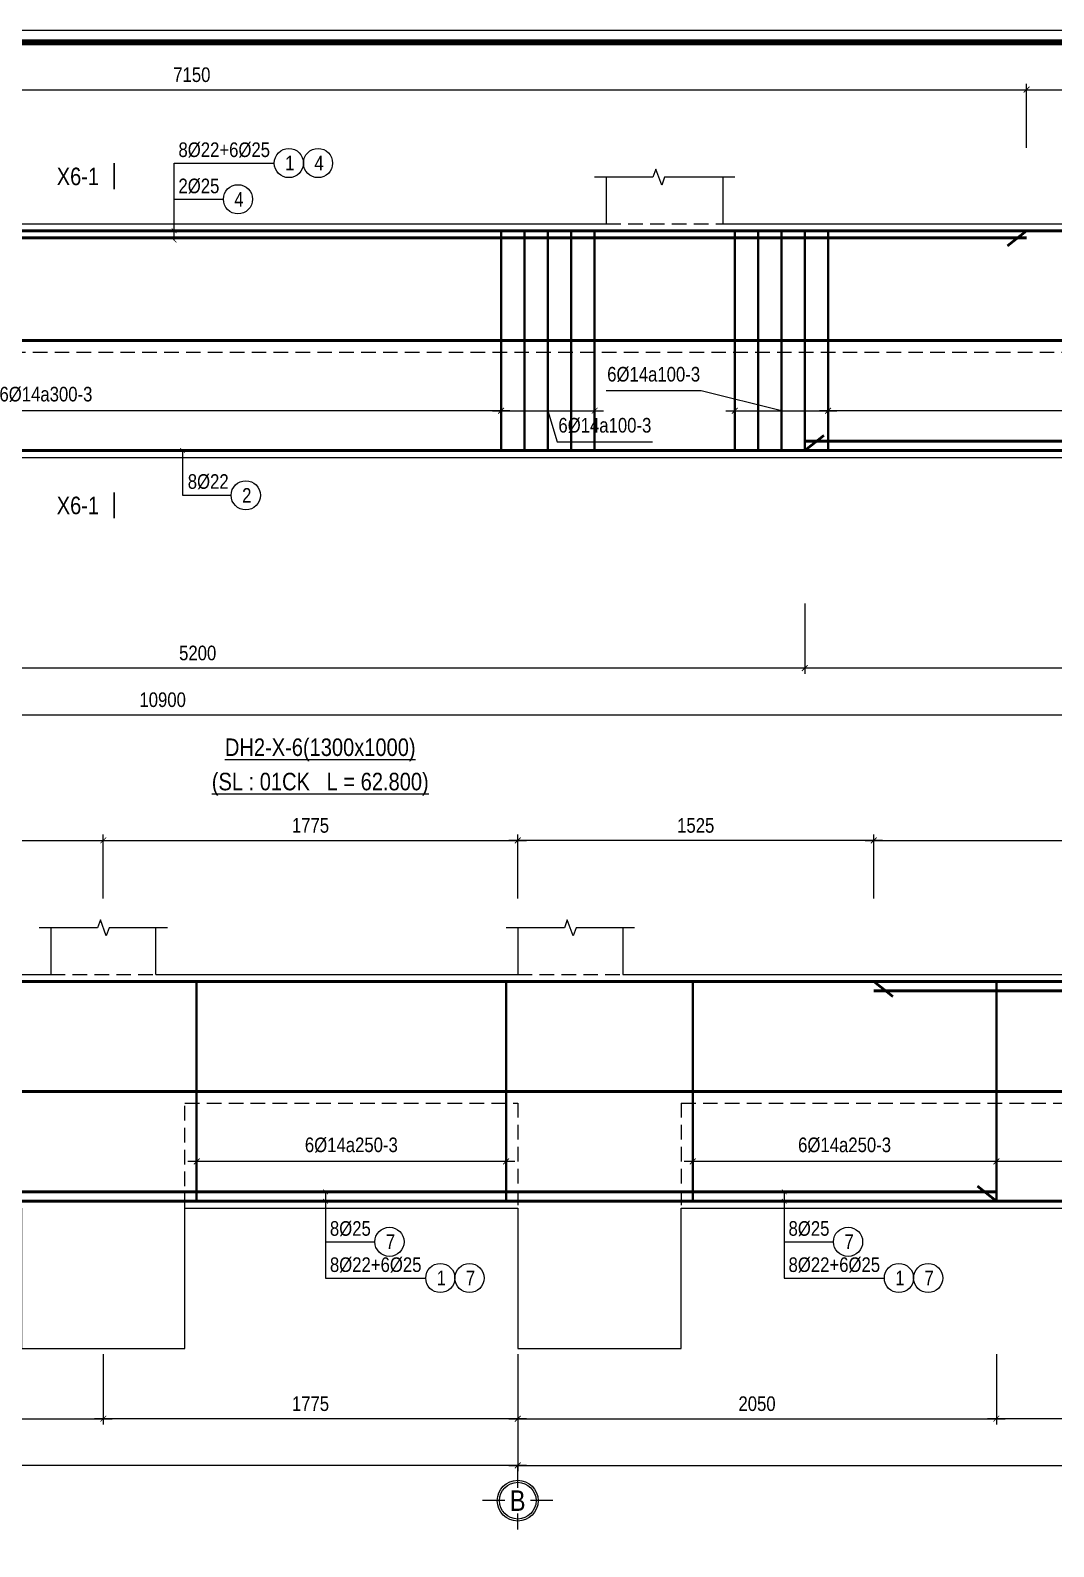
# Model space of a CAD drawing. Header units: millimetres. Extents: x 3014920 to 3563667, y -1638653 to -1356471.
# Drawn here: x 3111672 to 3116055, y -1592806 to -1586316 of the extents above; entities that cross this region are included whole.
import ezdxf
from ezdxf.enums import TextEntityAlignment as Align
from ezdxf.xclip import XClip

# ---------------------------------------------------------------- set-up
doc = ezdxf.new("R2010")
doc.units = ezdxf.units.MM
doc.header["$MEASUREMENT"] = 0
doc.header["$XCLIPFRAME"] = 0
doc.header["$PDMODE"] = 2
doc.linetypes.add('HIDDEN', pattern=[0.375, 0.25, -0.125])
doc.layers.get('0').update_dxf_attribs({"lineweight": 9})
doc.layers.get('Defpoints').update_dxf_attribs({"color": 10, "lineweight": 0})
for name, color, linetype, lineweight in [('2', 2, 'Continuous', 20), ('CDAI', 21, 'Continuous', 40), ('CTHEP', 50, 'Continuous', 50), ('DBAO', 90, 'Continuous', 13), ('DGIONG', 130, 'Continuous', 13), ('KTH', 154, 'Continuous', 9), ('Net khuat', 8, 'HIDDEN', 13), ('TEXT', 7, 'Continuous', 15)]:
    doc.layers.add(name, color=color, linetype=linetype, lineweight=lineweight)
doc.layers.add('8', color=8, linetype='Continuous')
doc.styles.add('HELVECONDENSE', font='VHELVCN_0.TTF')
doc.styles.add('Star-HelCon', font='VHELVCN_0.TTF')
doc.styles.add('TTP-HelCon', font='VHELVCN_0.TTF')
doc.styles.add('VNI-HELVE-CONDENSE', font='VHELVCN_0.TTF')
doc.dimstyles.new('kc-25', dxfattribs={"dimtxt": 62.5, "dimasz": 20, "dimexe": 20, "dimexo": 50, "dimgap": 25, "dimtad": 3, "dimdec": 0, "dimzin": 0, "dimdsep": 46, "dimtxsty": 'VNI-HELVE-CONDENSE', "dimblk": 'DIM', "dimcen": 2.5, "dimclrd": 256, "dimclre": 154, "dimclrt": 7, "dimaunit": 1, "dimadec": 0, "dimazin": 0, "dimtfac": 1, "dimtdec": 0, "dimtix": 1, "dimtmove": 0, "dimatfit": 3, "dimldrblk": 'DOT', "dimfxl": 1, "dimtolj": 1, "dimtzin": 0, "dimarcsym": 0})
doc.dimstyles.new('TTP-25', dxfattribs={"dimscale": 25, "dimtxt": 2.5, "dimasz": 1, "dimexe": 1, "dimexo": 1, "dimgap": 0.09, "dimtad": 0, "dimdec": 4, "dimrnd": 1, "dimzin": 9, "dimdsep": 46, "dimtxsty": 'TTP-HelCon', "dimblk": 'ARCHTICK', "dimcen": 0.09, "dimdle": 1.5, "dimclrd": 256, "dimclre": 256, "dimclrt": 7, "dimadec": 0, "dimazin": 0, "dimtfac": 1, "dimtdec": 4, "dimtmove": 0, "dimatfit": 3, "dimldrblk": 'ARCHTICK', "dimfxl": 1, "dimtvp": 1, "dimtolj": 1, "dimtzin": 0, "dimarcsym": 0})

# ---------------------------------------------------------------- blocks, each defined once
blk = doc.blocks.new('2X-5')
at = {"layer": 'CTHEP'}
for p, q in [((23166.24997, 1605.94564), (-6549.3098, 1605.94563)), ((23166.59054, 1145.94564), (-6551.10276, 1145.94563)), ((23166.59054, 685.94564), (-6551.10276, 685.94563))]:
    blk.add_line(p, q, dxfattribs=at)
for points in [[(-6618.1943, 2065.94563), (23263.03284, 2065.94563)], [(-6625.45988, 225.94563), (23270, 225.94564), (23270, 925.94564)]]:
    blk.add_lwpolyline(points, dxfattribs=at)
at = {"layer": 'DBAO', "linetype": 'Continuous', "flags": 128}
blk.add_lwpolyline([(-6499.9997, 2095.94563), (-6650.00163, 2095.94563), (-6650.00163, 195.94563), (23300, 195.94563), (23300, 2095.94563)], dxfattribs=at)
blk = doc.blocks.new('DIM')
h = blk.add_hatch(color=1)
h.paths.add_polyline_path([(0.49, 0.29, 1), (0.29, 0.49), (-0.19, 0), (0.19, 0)])
h.paths.add_polyline_path([(0.19, 0), (-0.19, 0), (-0.49, -0.29, 1), (-0.29, -0.49)])
at = {"color": 9}
for p, q in [((-0.19, 0), (-1.5, 0)), ((0.19, 0), (1.5, 0))]:
    blk.add_line(p, q, dxfattribs=at)
at = {"color": 1}
for p, q in [((-0.49, -0.29), (0.29, 0.49)), ((-0.29, -0.49), (0.49, 0.29)), ((-0.19, 0), (0.19, 0))]:
    blk.add_line(p, q, dxfattribs=at)
blk.add_arc((-0.39, -0.39), 0.138, 135, 315, dxfattribs=at)
blk = doc.blocks.new('_ArchTick')
at = {"color": 0, "linetype": 'ByBlock', "const_width": 0.15}
blk.add_lwpolyline([(-0.5, -0.5), (0.5, 0.5)], dxfattribs=at)
blk = doc.blocks.new('*D1214')
at = {"layer": 'Defpoints', "color": 0, "transparency": 16777216}
for p in [(21025, -775), (22800, -775), (21025, -1076)]:
    blk.add_point(p, dxfattribs=at)
at = {"layer": 'KTH', "lineweight": -2, "transparency": 16777216}
for p, q in [((21025, -800), (21025, -1101)), ((22800, -800), (22800, -1101)), ((22837.5, -1076), (20987.5, -1076))]:
    blk.add_line(p, q, dxfattribs=at)
at = {"layer": 'KTH', "lineweight": -2, "transparency": 16777216, "xscale": 25, "yscale": 25, "zscale": 25, "rotation": 180}
blk.add_blockref('_ArchTick', (21025, -1076), dxfattribs=at)
at = {"layer": 'KTH', "lineweight": -2, "transparency": 16777216, "xscale": 25, "yscale": 25, "zscale": 25}
blk.add_blockref('_ArchTick', (22800, -1076), dxfattribs=at)
at = {"layer": 'KTH', "color": 7, "transparency": 16777216, "insert": (21912.5, -1012.2), "char_height": 62.5, "attachment_point": 5, "style": 'TTP-HelCon'}
blk.add_mtext('\\A1;1775', dxfattribs=at)
blk = doc.blocks.new('*D1217')
at = {"layer": 'Defpoints', "color": 0, "transparency": 16777216}
for p in [(21425, 222.1), (22750, 222.1), (21425, 25)]:
    blk.add_point(p, dxfattribs=at)
at = {"layer": 'KTH', "lineweight": -2, "transparency": 16777216}
for p, q in [((21425, 197.1), (21425, 0)), ((22750, 197.1), (22750, 0)), ((22787.5, 25), (21387.5, 25))]:
    blk.add_line(p, q, dxfattribs=at)
at = {"layer": 'KTH', "lineweight": -2, "transparency": 16777216, "xscale": 25, "yscale": 25, "zscale": 25, "rotation": 180}
blk.add_blockref('_ArchTick', (21425, 25), dxfattribs=at)
at = {"layer": 'KTH', "lineweight": -2, "transparency": 16777216, "xscale": 25, "yscale": 25, "zscale": 25}
blk.add_blockref('_ArchTick', (22750, 25), dxfattribs=at)
at = {"layer": 'KTH', "color": 7, "transparency": 16777216, "insert": (22087.5, 94.9), "char_height": 62.5, "attachment_point": 5, "style": 'TTP-HelCon'}
blk.add_mtext('\\A1;6Þ14a250-3', dxfattribs=at)
blk = doc.blocks.new('*D1219')
at = {"layer": 'Defpoints', "color": 0, "transparency": 16777216}
for p in [(22800, 1399), (21025, 1125), (22800, 1125)]:
    blk.add_point(p, dxfattribs=at)
at = {"layer": 'KTH', "lineweight": -2, "transparency": 16777216}
for p, q in [((20987.5, 1399), (22837.5, 1399)), ((21025, 1150), (21025, 1424)), ((22800, 1150), (22800, 1424))]:
    blk.add_line(p, q, dxfattribs=at)
at = {"layer": 'KTH', "lineweight": -2, "transparency": 16777216, "xscale": 25, "yscale": 25, "zscale": 25, "rotation": 180}
blk.add_blockref('_ArchTick', (21025, 1399), dxfattribs=at)
at = {"layer": 'KTH', "lineweight": -2, "transparency": 16777216, "xscale": 25, "yscale": 25, "zscale": 25}
blk.add_blockref('_ArchTick', (22800, 1399), dxfattribs=at)
at = {"layer": 'KTH', "color": 7, "transparency": 16777216, "insert": (21912.5, 1462.8), "char_height": 62.5, "attachment_point": 5, "style": 'TTP-HelCon'}
blk.add_mtext('\\A1;1775', dxfattribs=at)
blk = doc.blocks.new('*D1220')
at = {"layer": 'Defpoints', "color": 0, "transparency": 16777216}
for p in [(24850, 222.1), (27375, 222.1), (24850, 25)]:
    blk.add_point(p, dxfattribs=at)
at = {"layer": 'KTH', "lineweight": -2, "transparency": 16777216}
for p, q in [((24850, 197.1), (24850, 0)), ((27375, 197.1), (27375, 0)), ((27412.5, 25), (24812.5, 25))]:
    blk.add_line(p, q, dxfattribs=at)
at = {"layer": 'KTH', "lineweight": -2, "transparency": 16777216, "xscale": 25, "yscale": 25, "zscale": 25, "rotation": 180}
blk.add_blockref('_ArchTick', (24850, 25), dxfattribs=at)
at = {"layer": 'KTH', "lineweight": -2, "transparency": 16777216, "xscale": 25, "yscale": 25, "zscale": 25}
blk.add_blockref('_ArchTick', (27375, 25), dxfattribs=at)
at = {"layer": 'KTH', "color": 7, "transparency": 16777216, "insert": (26112.5, 94.9), "char_height": 62.5, "attachment_point": 5, "style": 'TTP-HelCon'}
blk.add_mtext('\\A1;6Þ14a300-3', dxfattribs=at)
blk = doc.blocks.new('*D1221')
at = {"layer": 'Defpoints', "color": 0, "transparency": 16777216}
for p in [(8800, 1399), (1650, 1125), (8800, 1125)]:
    blk.add_point(p, dxfattribs=at)
at = {"layer": 'KTH', "lineweight": -2, "transparency": 16777216}
for p, q in [((1612.5, 1399), (8837.5, 1399)), ((1650, 1150), (1650, 1424)), ((8800, 1150), (8800, 1424))]:
    blk.add_line(p, q, dxfattribs=at)
at = {"layer": 'KTH', "lineweight": -2, "transparency": 16777216, "xscale": 25, "yscale": 25, "zscale": 25, "rotation": 180}
blk.add_blockref('_ArchTick', (1650, 1399), dxfattribs=at)
at = {"layer": 'KTH', "lineweight": -2, "transparency": 16777216, "xscale": 25, "yscale": 25, "zscale": 25}
blk.add_blockref('_ArchTick', (8800, 1399), dxfattribs=at)
at = {"layer": 'KTH', "color": 7, "transparency": 16777216, "insert": (5225, 1462.8), "char_height": 62.5, "attachment_point": 5, "style": 'TTP-HelCon'}
blk.add_mtext('\\A1;7150', dxfattribs=at)
blk = doc.blocks.new('*D1222')
at = {"layer": 'Defpoints', "color": 0, "transparency": 16777216}
for p in [(10550, 1399), (8800, 1125), (10550, 1125)]:
    blk.add_point(p, dxfattribs=at)
at = {"layer": 'KTH', "lineweight": -2, "transparency": 16777216}
for p, q in [((8762.5, 1399), (10587.5, 1399)), ((8800, 1150), (8800, 1424)), ((10550, 1150), (10550, 1424))]:
    blk.add_line(p, q, dxfattribs=at)
at = {"layer": 'KTH', "lineweight": -2, "transparency": 16777216, "xscale": 25, "yscale": 25, "zscale": 25, "rotation": 180}
blk.add_blockref('_ArchTick', (8800, 1399), dxfattribs=at)
at = {"layer": 'KTH', "lineweight": -2, "transparency": 16777216, "xscale": 25, "yscale": 25, "zscale": 25}
blk.add_blockref('_ArchTick', (10550, 1399), dxfattribs=at)
at = {"layer": 'KTH', "color": 7, "transparency": 16777216, "insert": (9675, 1462.8), "char_height": 62.5, "attachment_point": 5, "style": 'TTP-HelCon'}
blk.add_mtext('\\A1;1750', dxfattribs=at)
blk = doc.blocks.new('*D1223')
at = {"layer": 'Defpoints', "color": 0, "transparency": 16777216}
for p in [(2650, -775), (7850, -775), (7850, -1076)]:
    blk.add_point(p, dxfattribs=at)
at = {"layer": 'KTH', "lineweight": -2, "transparency": 16777216}
for p, q in [((2650, -800), (2650, -1101)), ((7850, -800), (7850, -1101)), ((2612.5, -1076), (7887.5, -1076))]:
    blk.add_line(p, q, dxfattribs=at)
at = {"layer": 'KTH', "lineweight": -2, "transparency": 16777216, "xscale": 25, "yscale": 25, "zscale": 25, "rotation": 180}
blk.add_blockref('_ArchTick', (2650, -1076), dxfattribs=at)
at = {"layer": 'KTH', "lineweight": -2, "transparency": 16777216, "xscale": 25, "yscale": 25, "zscale": 25}
blk.add_blockref('_ArchTick', (7850, -1076), dxfattribs=at)
at = {"layer": 'KTH', "color": 7, "transparency": 16777216, "insert": (5250, -1012.2), "char_height": 62.5, "attachment_point": 5, "style": 'TTP-HelCon'}
blk.add_mtext('\\A1;5200', dxfattribs=at)
blk = doc.blocks.new('*D1224')
at = {"layer": 'Defpoints', "color": 0, "transparency": 16777216}
for p in [(7850, -775), (10550, -775), (10550, -1076)]:
    blk.add_point(p, dxfattribs=at)
at = {"layer": 'KTH', "lineweight": -2, "transparency": 16777216}
for p, q in [((7850, -800), (7850, -1101)), ((10550, -800), (10550, -1101)), ((7812.5, -1076), (10587.5, -1076))]:
    blk.add_line(p, q, dxfattribs=at)
at = {"layer": 'KTH', "lineweight": -2, "transparency": 16777216, "xscale": 25, "yscale": 25, "zscale": 25, "rotation": 180}
blk.add_blockref('_ArchTick', (7850, -1076), dxfattribs=at)
at = {"layer": 'KTH', "lineweight": -2, "transparency": 16777216, "xscale": 25, "yscale": 25, "zscale": 25}
blk.add_blockref('_ArchTick', (10550, -1076), dxfattribs=at)
at = {"layer": 'KTH', "color": 7, "transparency": 16777216, "insert": (9200, -1012.2), "char_height": 62.5, "attachment_point": 5, "style": 'TTP-HelCon'}
blk.add_mtext('\\A1;2700', dxfattribs=at)
blk = doc.blocks.new('*D1225')
at = {"layer": 'Defpoints', "color": 0, "transparency": 16777216}
for p in [(10550, -775), (22800, -775), (10550, -1276)]:
    blk.add_point(p, dxfattribs=at)
at = {"layer": 'KTH', "lineweight": -2, "transparency": 16777216}
for p, q in [((10550, -800), (10550, -1301)), ((22800, -800), (22800, -1301)), ((22837.5, -1276), (10512.5, -1276))]:
    blk.add_line(p, q, dxfattribs=at)
at = {"layer": 'KTH', "lineweight": -2, "transparency": 16777216, "xscale": 25, "yscale": 25, "zscale": 25, "rotation": 180}
blk.add_blockref('_ArchTick', (10550, -1276), dxfattribs=at)
at = {"layer": 'KTH', "lineweight": -2, "transparency": 16777216, "xscale": 25, "yscale": 25, "zscale": 25}
blk.add_blockref('_ArchTick', (22800, -1276), dxfattribs=at)
at = {"layer": 'KTH', "color": 7, "transparency": 16777216, "insert": (16675, -1212.2), "char_height": 62.5, "attachment_point": 5, "style": 'TTP-HelCon'}
blk.add_mtext('\\A1;12250', dxfattribs=at)
blk = doc.blocks.new('*D1226')
at = {"layer": 'Defpoints', "color": 0, "transparency": 16777216}
for p in [(-350, -775), (10550, -775), (10550, -1276)]:
    blk.add_point(p, dxfattribs=at)
at = {"layer": 'KTH', "lineweight": -2, "transparency": 16777216}
for p, q in [((-350, -800), (-350, -1301)), ((10550, -800), (10550, -1301)), ((-387.5, -1276), (10587.5, -1276))]:
    blk.add_line(p, q, dxfattribs=at)
at = {"layer": 'KTH', "lineweight": -2, "transparency": 16777216, "xscale": 25, "yscale": 25, "zscale": 25, "rotation": 180}
blk.add_blockref('_ArchTick', (-350, -1276), dxfattribs=at)
at = {"layer": 'KTH', "lineweight": -2, "transparency": 16777216, "xscale": 25, "yscale": 25, "zscale": 25}
blk.add_blockref('_ArchTick', (10550, -1276), dxfattribs=at)
at = {"layer": 'KTH', "color": 7, "transparency": 16777216, "insert": (5100, -1212.2), "char_height": 62.5, "attachment_point": 5, "style": 'TTP-HelCon'}
blk.add_mtext('\\A1;10900', dxfattribs=at)
blk = doc.blocks.new('*D1227')
at = {"layer": 'Defpoints', "color": 0, "transparency": 16777216}
for p in [(7950, 222.1), (10500, 222.1), (7950, 25)]:
    blk.add_point(p, dxfattribs=at)
at = {"layer": 'KTH', "lineweight": -2, "transparency": 16777216}
for p, q in [((7950, 197.1), (7950, 0)), ((10500, 197.1), (10500, 0)), ((10537.5, 25), (7912.5, 25))]:
    blk.add_line(p, q, dxfattribs=at)
at = {"layer": 'KTH', "lineweight": -2, "transparency": 16777216, "xscale": 25, "yscale": 25, "zscale": 25, "rotation": 180}
blk.add_blockref('_ArchTick', (7950, 25), dxfattribs=at)
at = {"layer": 'KTH', "lineweight": -2, "transparency": 16777216, "xscale": 25, "yscale": 25, "zscale": 25}
blk.add_blockref('_ArchTick', (10500, 25), dxfattribs=at)
at = {"layer": 'KTH', "color": 7, "transparency": 16777216, "insert": (9225, 94.9), "char_height": 62.5, "attachment_point": 5, "style": 'TTP-HelCon'}
blk.add_mtext('\\A1;6Þ14a250-3', dxfattribs=at)
blk = doc.blocks.new('*D1228')
at = {"layer": 'Defpoints', "color": 0, "transparency": 16777216}
for p in [(2650, 222.1), (6550, 222.1), (2650, 25)]:
    blk.add_point(p, dxfattribs=at)
at = {"layer": 'KTH', "lineweight": -2, "transparency": 16777216}
for p, q in [((2650, 197.1), (2650, 0)), ((6550, 197.1), (6550, 0)), ((6587.5, 25), (2612.5, 25))]:
    blk.add_line(p, q, dxfattribs=at)
at = {"layer": 'KTH', "lineweight": -2, "transparency": 16777216, "xscale": 25, "yscale": 25, "zscale": 25, "rotation": 180}
blk.add_blockref('_ArchTick', (2650, 25), dxfattribs=at)
at = {"layer": 'KTH', "lineweight": -2, "transparency": 16777216, "xscale": 25, "yscale": 25, "zscale": 25}
blk.add_blockref('_ArchTick', (6550, 25), dxfattribs=at)
at = {"layer": 'KTH', "color": 7, "transparency": 16777216, "insert": (4600, 94.9), "char_height": 62.5, "attachment_point": 5, "style": 'TTP-HelCon'}
blk.add_mtext('\\A1;6Þ14a300-3', dxfattribs=at)
blk = doc.blocks.new('*D1230')
at = {"layer": 'Defpoints', "color": 0, "transparency": 16777216}
for p in [(27875, 1399), (24325, 1125), (27875, 1125)]:
    blk.add_point(p, dxfattribs=at)
at = {"layer": 'KTH', "lineweight": -2, "transparency": 16777216}
for p, q in [((24287.5, 1399), (27912.5, 1399)), ((24325, 1150), (24325, 1424)), ((27875, 1150), (27875, 1424))]:
    blk.add_line(p, q, dxfattribs=at)
at = {"layer": 'KTH', "lineweight": -2, "transparency": 16777216, "xscale": 25, "yscale": 25, "zscale": 25, "rotation": 180}
blk.add_blockref('_ArchTick', (24325, 1399), dxfattribs=at)
at = {"layer": 'KTH', "lineweight": -2, "transparency": 16777216, "xscale": 25, "yscale": 25, "zscale": 25}
blk.add_blockref('_ArchTick', (27875, 1399), dxfattribs=at)
at = {"layer": 'KTH', "color": 7, "transparency": 16777216, "insert": (26100, 1462.8), "char_height": 62.5, "attachment_point": 5, "style": 'TTP-HelCon'}
blk.add_mtext('\\A1;3550', dxfattribs=at)
blk = doc.blocks.new('*D1232')
at = {"layer": 'Defpoints', "color": 0, "transparency": 16777216}
for p in [(22800, 1399), (22800, 1125), (24325, 1125)]:
    blk.add_point(p, dxfattribs=at)
at = {"layer": 'KTH', "lineweight": -2, "transparency": 16777216}
for p, q in [((24362.5, 1399), (22762.5, 1399)), ((22800, 1150), (22800, 1424)), ((24325, 1150), (24325, 1424))]:
    blk.add_line(p, q, dxfattribs=at)
at = {"layer": 'KTH', "lineweight": -2, "transparency": 16777216, "xscale": 25, "yscale": 25, "zscale": 25, "rotation": 180}
blk.add_blockref('_ArchTick', (22800, 1399), dxfattribs=at)
at = {"layer": 'KTH', "lineweight": -2, "transparency": 16777216, "xscale": 25, "yscale": 25, "zscale": 25}
blk.add_blockref('_ArchTick', (24325, 1399), dxfattribs=at)
at = {"layer": 'KTH', "color": 7, "transparency": 16777216, "insert": (23562.5, 1462.8), "char_height": 62.5, "attachment_point": 5, "style": 'TTP-HelCon'}
blk.add_mtext('\\A1;1525', dxfattribs=at)
blk = doc.blocks.new('dau truc')
blk.add_circle((0, 0), 180)
at = {"layer": '8'}
for p, q in [((0, 127), (0, 345)), ((-127, 0), (-345, 0)), ((0, -345), (0, -127)), ((345, 0), (127, 0))]:
    blk.add_line(p, q, dxfattribs=at)
blk.add_circle((0, 0), 200, dxfattribs=at)
at = {"layer": 'TEXT', "style": 'HELVECONDENSE'}
blk.add_attdef('A', text='', height=233, dxfattribs=at).set_placement((0, 0), align=Align.MIDDLE)
blk = doc.blocks.new('*D1240')
at = {"layer": 'Defpoints', "color": 0, "transparency": 16777216}
for p in [(22800, -775), (33250, -775), (33250, -1276)]:
    blk.add_point(p, dxfattribs=at)
at = {"layer": 'KTH', "lineweight": -2, "transparency": 16777216}
for p, q in [((22800, -800), (22800, -1301)), ((33250, -800), (33250, -1301)), ((22762.5, -1276), (33287.5, -1276))]:
    blk.add_line(p, q, dxfattribs=at)
at = {"layer": 'KTH', "lineweight": -2, "transparency": 16777216, "xscale": 25, "yscale": 25, "zscale": 25, "rotation": 180}
blk.add_blockref('_ArchTick', (22800, -1276), dxfattribs=at)
at = {"layer": 'KTH', "lineweight": -2, "transparency": 16777216, "xscale": 25, "yscale": 25, "zscale": 25}
blk.add_blockref('_ArchTick', (33250, -1276), dxfattribs=at)
at = {"layer": 'KTH', "color": 7, "transparency": 16777216, "insert": (28025, -1212.2), "char_height": 62.5, "attachment_point": 5, "style": 'TTP-HelCon'}
blk.add_mtext('\\A1;10450', dxfattribs=at)
blk = doc.blocks.new('*D1255')
at = {"layer": 'Defpoints', "color": 0, "transparency": 16777216}
for p in [(19550, -775), (21025, -775), (21025, -1076)]:
    blk.add_point(p, dxfattribs=at)
at = {"layer": 'KTH', "lineweight": -2, "transparency": 16777216}
for p, q in [((19550, -800), (19550, -1101)), ((21025, -800), (21025, -1101)), ((19512.5, -1076), (21062.5, -1076))]:
    blk.add_line(p, q, dxfattribs=at)
at = {"layer": 'KTH', "lineweight": -2, "transparency": 16777216, "xscale": 25, "yscale": 25, "zscale": 25, "rotation": 180}
blk.add_blockref('_ArchTick', (19550, -1076), dxfattribs=at)
at = {"layer": 'KTH', "lineweight": -2, "transparency": 16777216, "xscale": 25, "yscale": 25, "zscale": 25}
blk.add_blockref('_ArchTick', (21025, -1076), dxfattribs=at)
at = {"layer": 'KTH', "color": 7, "transparency": 16777216, "insert": (20287.5, -1012.2), "char_height": 62.5, "attachment_point": 5, "style": 'TTP-HelCon'}
blk.add_mtext('\\A1;1475', dxfattribs=at)
blk = doc.blocks.new('*D1257')
at = {"layer": 'Defpoints', "color": 0, "transparency": 16777216}
for p in [(22800, -775), (24850, -775), (24850, -1076)]:
    blk.add_point(p, dxfattribs=at)
at = {"layer": 'KTH', "lineweight": -2, "transparency": 16777216}
for p, q in [((22800, -800), (22800, -1101)), ((24850, -800), (24850, -1101)), ((22762.5, -1076), (24887.5, -1076))]:
    blk.add_line(p, q, dxfattribs=at)
at = {"layer": 'KTH', "lineweight": -2, "transparency": 16777216, "xscale": 25, "yscale": 25, "zscale": 25, "rotation": 180}
blk.add_blockref('_ArchTick', (22800, -1076), dxfattribs=at)
at = {"layer": 'KTH', "lineweight": -2, "transparency": 16777216, "xscale": 25, "yscale": 25, "zscale": 25}
blk.add_blockref('_ArchTick', (24850, -1076), dxfattribs=at)
at = {"layer": 'KTH', "color": 7, "transparency": 16777216, "insert": (23825, -1012.2), "char_height": 62.5, "attachment_point": 5, "style": 'TTP-HelCon'}
blk.add_mtext('\\A1;2050', dxfattribs=at)
blk = doc.blocks.new('*D1258')
at = {"layer": 'Defpoints', "color": 0, "transparency": 16777216}
for p in [(24850, -775), (27375, -775), (24850, -1076)]:
    blk.add_point(p, dxfattribs=at)
at = {"layer": 'KTH', "lineweight": -2, "transparency": 16777216}
for p, q in [((24850, -800), (24850, -1101)), ((27375, -800), (27375, -1101)), ((27412.5, -1076), (24812.5, -1076))]:
    blk.add_line(p, q, dxfattribs=at)
at = {"layer": 'KTH', "lineweight": -2, "transparency": 16777216, "xscale": 25, "yscale": 25, "zscale": 25, "rotation": 180}
blk.add_blockref('_ArchTick', (24850, -1076), dxfattribs=at)
at = {"layer": 'KTH', "lineweight": -2, "transparency": 16777216, "xscale": 25, "yscale": 25, "zscale": 25}
blk.add_blockref('_ArchTick', (27375, -1076), dxfattribs=at)
at = {"layer": 'KTH', "color": 7, "transparency": 16777216, "insert": (26112.5, -1012.2), "char_height": 62.5, "attachment_point": 5, "style": 'TTP-HelCon'}
blk.add_mtext('\\A1;2525', dxfattribs=at)
blk = doc.blocks.new('*D1259')
at = {"layer": 'Defpoints', "color": 0, "transparency": 16777216}
for p in [(23550, 222.1), (24850, 222.1), (23550, 25)]:
    blk.add_point(p, dxfattribs=at)
at = {"layer": 'KTH', "lineweight": -2, "transparency": 16777216}
for p, q in [((23550, 197.1), (23550, 0)), ((24850, 197.1), (24850, 0)), ((24887.5, 25), (23512.5, 25))]:
    blk.add_line(p, q, dxfattribs=at)
at = {"layer": 'KTH', "lineweight": -2, "transparency": 16777216, "xscale": 25, "yscale": 25, "zscale": 25, "rotation": 180}
blk.add_blockref('_ArchTick', (23550, 25), dxfattribs=at)
at = {"layer": 'KTH', "lineweight": -2, "transparency": 16777216, "xscale": 25, "yscale": 25, "zscale": 25}
blk.add_blockref('_ArchTick', (24850, 25), dxfattribs=at)
at = {"layer": 'KTH', "color": 7, "transparency": 16777216, "insert": (24200, 94.9), "char_height": 62.5, "attachment_point": 5, "style": 'TTP-HelCon'}
blk.add_mtext('\\A1;6Þ14a250-3', dxfattribs=at)
blk = doc.blocks.new('*D1305')
at = {"layer": 'Defpoints', "color": 0, "transparency": 16777216}
for p in [(21025, 1399), (19975, 1125), (21025, 1125)]:
    blk.add_point(p, dxfattribs=at)
at = {"layer": 'KTH', "lineweight": -2, "transparency": 16777216}
for p, q in [((19937.5, 1399), (21062.5, 1399)), ((19975, 1150), (19975, 1424)), ((21025, 1150), (21025, 1424))]:
    blk.add_line(p, q, dxfattribs=at)
at = {"layer": 'KTH', "lineweight": -2, "transparency": 16777216, "xscale": 25, "yscale": 25, "zscale": 25, "rotation": 180}
blk.add_blockref('_ArchTick', (19975, 1399), dxfattribs=at)
at = {"layer": 'KTH', "lineweight": -2, "transparency": 16777216, "xscale": 25, "yscale": 25, "zscale": 25}
blk.add_blockref('_ArchTick', (21025, 1399), dxfattribs=at)
at = {"layer": 'KTH', "color": 7, "transparency": 16777216, "insert": (20500, 1462.8), "char_height": 62.5, "attachment_point": 5, "style": 'TTP-HelCon'}
blk.add_mtext('\\A1;1050', dxfattribs=at)
blk = doc.blocks.new('*D1311')
at = {"layer": 'Defpoints', "color": 0, "transparency": 16777216}
for p in [(6550, 222.1), (6950, 222.1), (6950, 25)]:
    blk.add_point(p, dxfattribs=at)
at = {"layer": 'KTH', "lineweight": -2, "transparency": 16777216}
for p, q in [((6550, 197.1), (6550, 0)), ((6950, 197.1), (6950, 0)), ((6512.5, 25), (6987.5, 25)), ((6750, 25), (6790, -108.2)), ((6790, -108.2), (7197.9, -108.2))]:
    blk.add_line(p, q, dxfattribs=at)
at = {"layer": 'KTH', "lineweight": -2, "transparency": 16777216, "xscale": 25, "yscale": 25, "zscale": 25, "rotation": 180}
blk.add_blockref('_ArchTick', (6550, 25), dxfattribs=at)
at = {"layer": 'KTH', "lineweight": -2, "transparency": 16777216, "xscale": 25, "yscale": 25, "zscale": 25}
blk.add_blockref('_ArchTick', (6950, 25), dxfattribs=at)
at = {"layer": 'KTH', "color": 7, "transparency": 16777216, "insert": (6993.9, -38.3), "char_height": 62.5, "attachment_point": 5, "style": 'TTP-HelCon'}
blk.add_mtext('\\A1;6Þ14a100-3', dxfattribs=at)
blk = doc.blocks.new('*D1312')
at = {"layer": 'Defpoints', "color": 0, "transparency": 16777216}
for p in [(7550, 222.1), (7950, 222.1), (7950, 25)]:
    blk.add_point(p, dxfattribs=at)
at = {"layer": 'KTH', "lineweight": -2, "transparency": 16777216}
for p, q in [((7550, 197.1), (7550, 0)), ((7950, 197.1), (7950, 0)), ((7406.9, 110.1), (6999, 110.1)), ((7750, 25), (7406.9, 110.1)), ((7512.5, 25), (7987.5, 25))]:
    blk.add_line(p, q, dxfattribs=at)
at = {"layer": 'KTH', "lineweight": -2, "transparency": 16777216, "xscale": 25, "yscale": 25, "zscale": 25, "rotation": 180}
blk.add_blockref('_ArchTick', (7550, 25), dxfattribs=at)
at = {"layer": 'KTH', "lineweight": -2, "transparency": 16777216, "xscale": 25, "yscale": 25, "zscale": 25}
blk.add_blockref('_ArchTick', (7950, 25), dxfattribs=at)
at = {"layer": 'KTH', "color": 7, "transparency": 16777216, "insert": (7202.9, 180.1), "char_height": 62.5, "attachment_point": 5, "style": 'TTP-HelCon'}
blk.add_mtext('\\A1;6Þ14a100-3', dxfattribs=at)
blk = doc.blocks.new('MC')
at = {"layer": 'CTHEP', "const_width": 10, "elevation": 0}
blk.add_lwpolyline([(36.4, 150), (36.4, 0)], dxfattribs=at)
at = {"layer": 'TEXT', "style": 'TTP-HelCon'}
blk.add_attdef('A', text='', height=100, dxfattribs=at).set_placement((-50, 25.5), align=Align.RIGHT)
blk = doc.blocks.new('2X')
at = {"layer": 'CTHEP'}
for p, q in [((22955.08097, -2543.89199), (-6829.84878, -2543.89199)), ((22955.08097, -3003.89199), (-6829.84878, -3003.89199)), ((22955.08097, -3463.89199), (-6829.84878, -3463.89199))]:
    blk.add_line(p, q, dxfattribs=at)
for points in [[(-6909.34311, -2083.89199), (22989.96849, -2083.892)], [(-6910.49302, -3923.89199), (22989.96849, -3923.89199)]]:
    blk.add_lwpolyline(points, dxfattribs=at)
at = {"layer": 'DBAO', "linetype": 'Continuous', "flags": 128}
blk.add_lwpolyline([(23014.96849, -2053.89199), (23014.96849, -3953.89199), (-6935.03477, -3953.89199), (-6935.03477, -2053.89199)], dxfattribs=at)
blk = doc.blocks.new('CHG_XX_Khung ten')
blk.add_lwpolyline([(15, 579), (826, 579), (826, 15), (15, 15)], close=True)
at = {"color": 4, "linetype": 'Continuous', "const_width": 1}
blk.add_lwpolyline([(17, 577), (824, 577), (824, 17), (17, 17)], close=True, dxfattribs=at)
blk = doc.blocks.new('2X-6')
at = {"layer": 'CDAI'}
for points in [[(6550.00152, 795), (6550.00152, -145)], [(6650.00152, 795), (6650.00152, -145)], [(6750.00152, 795), (6750.00152, -145)], [(6850.00152, 795), (6850.00152, -145)], [(6950.00152, 795), (6950.00152, -145)], [(7549.99819, 795), (7549.99819, -145)], [(7649.99819, 795), (7649.99819, -145)], [(7749.99819, 795), (7749.99819, -145)], [(7850.00347, 795), (7850.00347, -145)], [(7950.00347, 795), (7950.00347, -145)], [(21425.00181, 795), (21425.00181, -145)], [(22750.00184, 795), (22750.00184, -145)], [(23550.00182, 795), (23550.00182, -145)], [(24850.00182, 795), (24850.00182, -145)]]:
    blk.add_lwpolyline(points, dxfattribs=at)
at = {"layer": 'CTHEP'}
for p, q in [((8718.57758, 730.4745), (8800.00347, 795)), ((24406.42771, 730.4745), (24325.00182, 795)), ((8800.00347, 765), (1650, 765)), ((24325.00182, 755), (27875.00189, 755)), ((62408.63368, 325.00001), (-295.8093, 325)), ((7931.42936, -80.4745), (7850.00347, -145)), ((24768.57593, -80.4745), (24850.00182, -145))]:
    blk.add_line(p, q, dxfattribs=at)
for points in [[(-320.00014, 595.00141), (-320.00014, 795), (62463.59072, 795)], [(7850.00347, -105), (13050.00338, -105)], [(19550.00181, -105), (24850.00182, -105)], [(-320.00014, -145), (62469.99431, -144.99999), (62469.99431, -144.99999)]]:
    blk.add_lwpolyline(points, dxfattribs=at)
at = {"layer": 'DBAO', "linetype": 'Continuous'}
for p, q in [((6999.99986, 1025), (6999.99986, 825)), ((7499.99986, 825), (7499.99986, 1025)), ((20800.00181, 1025), (20800.00181, 825)), ((21250.00181, 825), (21250.00181, 1025)), ((22800.00184, 1025), (22800.00184, 825)), ((23249.99434, 1025), (23249.99434, 825)), ((-49.99264, 825), (6999.99986, 825)), ((7499.99986, 825), (10550.00181, 825)), ((16200.00181, 825), (20800.00181, 825)), ((21250.00181, 825), (22800.00184, 825)), ((21999.99431, 825), (22800.00184, 825)), ((23249.99434, 825), (27600.00181, 825)), ((23249.99434, 825), (28850.00181, 825))]:
    blk.add_line(p, q, dxfattribs=at)
at = {"layer": 'DBAO', "linetype": 'Continuous', "flags": 128}
for points in [[(-350.00014, 1025), (-350.00014, -175), (15625.00189, -175)], [(21375.00189, -175), (22800.00184, -175)], [(23500.00182, -175), (28725.00189, -175)]]:
    blk.add_lwpolyline(points, dxfattribs=at)
at = {"layer": 'DBAO'}
for points in [[(20675.00189, -175), (20675.00189, -775), (21375.00189, -775), (21375.00189, -175)], [(22800.00182, -175), (22800.00182, -775), (23500.00182, -775), (23500.00182, -175)]]:
    blk.add_lwpolyline(points, dxfattribs=at)
at = {"layer": 'DGIONG', "linetype": 'Continuous', "flags": 128}
for points in [[(7549.99986, 1025), (7249.99986, 1025), (7237.49986, 990.65653), (7212.49986, 1059.34347), (7199.99986, 1025), (6949.98486, 1025)], [(21300.00181, 1025), (21050.00181, 1025), (21037.50181, 990.65653), (21012.50181, 1059.34347), (21000.00181, 1025), (20749.98681, 1025)], [(23299.99434, 1025), (23049.99059, 1025), (23037.49059, 990.65653), (23012.49059, 1059.34347), (22999.99059, 1025), (22749.98684, 1025)]]:
    blk.add_lwpolyline(points, dxfattribs=at)
at = {"layer": 'DGIONG'}
for centre in [(5640.46216, 1085.04133), (5765.46216, 1085.04133), (5422.57266, 930.06033), (22250.65849, -318.93133), (24214.92087, -318.93133), (5455.95886, -337.04426), (22468.54799, -473.91228), (22593.54799, -473.91228), (24432.81037, -473.91228), (24557.81037, -473.91228)]:
    blk.add_circle(centre, 62.5, dxfattribs=at)
at = {"layer": 'Net khuat', "ltscale": 250}
for p, q in [((6999.99986, 825), (7499.99986, 825)), ((20800.00181, 825), (21250.00181, 825)), ((22800.00184, 825), (23249.98684, 825)), ((23249.98684, 825), (23249.99434, 825)), ((-49.99522, 275), (10550.00181, 275)), ((21375.00189, 275), (22800.00184, 275)), ((21375.00189, -175), (21375.00189, 275)), ((22800.00184, 275), (22800.00184, -175)), ((23500.00182, 275), (28725.00189, 275)), ((23500.00182, 275), (23500.00182, -175))]:
    blk.add_line(p, q, dxfattribs=at)
at = {"layer": '2', "ltscale": 300}
ref = blk.add_blockref('dau truc', (22800.00181, -1426.86453), dxfattribs=dict(at, xscale=0.4367131292819977, yscale=0.4367131292819977, zscale=0.4367131292819977))
ref.add_attrib('A', 'B', dxfattribs={"layer": 'TEXT', "height": 87.5, "style": 'HELVECONDENSE'}).set_placement((22800.00181, -1426.86453), align=Align.MIDDLE)
at = {"layer": 'TEXT', "style": 'TTP-HelCon'}
for s, p in [('8Þ22+6Þ25', (5167.65429, 1110.89428, 0)), ('2Þ25', (5167.65429, 955.91328, 0)), ('8Þ22', (5207.47063, -309.1472, 0)), ('8Þ25', (21995.74012, -293.07834, 0)), ('8Þ25', (23960.00249, -293.07834, 0)), ('8Þ22+6Þ25', (21995.74012, -448.05934, 0)), ('8Þ22+6Þ25', (23960.00249, -448.05934, 0))]:
    blk.add_text(s, height=62.5, dxfattribs=at).set_placement(p)
at = {"layer": 'TEXT', "style": 'Star-HelCon'}
for s, p in [('1', (5644.62883, 1085.04133)), ('4', (5769.62883, 1085.04133)), ('4', (5426.73933, 930.06033)), ('2', (5460.12553, -337.04426)), ('7', (22254.82516, -318.93133)), ('7', (24219.08753, -318.93133)), ('1', (22472.71466, -473.91228)), ('7', (22597.71466, -473.91228)), ('1', (24436.97703, -473.91228)), ('7', (24561.97703, -473.91228))]:
    blk.add_text(s, height=62.5, dxfattribs=at).set_placement(p, align=Align.MIDDLE)
at = {"layer": 'TEXT', "color": 6, "style": 'TTP-HelCon'}
for s, p in [('%%UDH2-X-6(1300x1000)', (5775.00174, -1452.69)), ('%%U(SL : 01CK   L = 62.800)', (5775.00174, -1599.58459))]:
    blk.add_text(s, height=75, dxfattribs=at).set_placement(p, align=Align.CENTER)
at = {"layer": 'KTH'}
for base, p1, p2, picture, middle in [((8800.00347, 1399.00461), (1650, 1125), (8800.00347, 1125), '*D1221', (5225.00174, 1462.83794)), ((10550.00181, 1399.00461), (8800.00347, 1125), (10550.00181, 1125), '*D1222', (9675.00264, 1462.83794)), ((21025.00189, 1399.00461), (19975.00181, 1125), (21025.00189, 1125), '*D1305', (20500.00185, 1462.83794)), ((22800.001845, 1399.00461), (21025.00189, 1125.000002), (22800.001845, 1125.000002), '*D1219', (21912.501867, 1462.837943)), ((10550.0036121593, -1275.9999979939), (-350.0001406879, -774.9999979883), (10550.0036121593, -774.9999979897), '*D1226', (5100.0017357357, -1212.1666646606)), ((21025.00189, -1076.04426), (22800.00181, -775), (21025.00189, -775), '*D1214', (21912.50185, -1012.21093)), ((33250.00181, -1276), (22800.00181, -775), (33250.00181, -775), '*D1240', (28025.00181, -1212.16666)), ((24850.00182, -1076.04426), (27375.00189, -775), (24850.00182, -775), '*D1258', (26112.50185, -1012.21093))]:
    dim = blk.add_linear_dim(base=base, p1=p1, p2=p2, angle=180, dimstyle='TTP-25', override={"dimtmove": 1}, dxfattribs=at)
    dim.commit()
    dim.dimension.update_dxf_attribs({"geometry": picture, "text_midpoint": middle})
for base, p1, p2, picture, middle in [((22800.00184, 1399.00461), (24325.00182, 1125), (22800.00184, 1125), '*D1232', (23562.50183, 1462.83794)), ((27875.00188, 1399.00461), (24325.00182, 1125), (27875.00188, 1125), '*D1230', (26100.00185, 1462.83794)), ((7850.00347, -1076.04426), (2650, -775), (7850.00347, -775), '*D1223', (5250.00174, -1012.21093)), ((10550.00361, -1076.04426), (7850.00347, -775), (10550.00361, -775), '*D1224', (9200.00354, -1012.21093)), ((10550.00361, -1276), (22800.00181, -775), (10550.00361, -775), '*D1225', (16675.00271, -1212.16666)), ((21025.00189, -1076.04426), (19550.00181, -775), (21025.00189, -775), '*D1255', (20287.50185, -1012.21093)), ((24850.00182, -1076.04426), (22800.00181, -775), (24850.00182, -775), '*D1257', (23825.00181, -1012.21093))]:
    dim = blk.add_linear_dim(base=base, p1=p1, p2=p2, dimstyle='TTP-25', override={"dimtmove": 1}, dxfattribs=at)
    dim.commit()
    dim.dimension.update_dxf_attribs({"geometry": picture, "text_midpoint": middle})
for base, p1, p2, text, picture, middle in [((2650, 25), (6550.00152, 222.13667), (2650, 222.13667), '6Þ14a300-3', '*D1228', (4600.00076, 94.91667)), ((7950.00347, 25), (10500.00347, 222.13667), (7950.00347, 222.13667), '6Þ14a250-3', '*D1227', (9225.00347, 94.91667)), ((21425.00181, 25), (22750.00184, 222.13667), (21425.00181, 222.13667), '6Þ14a250-3', '*D1217', (22087.50183, 94.91667)), ((23550.00182, 25), (24850.00182, 222.13667), (23550.00182, 222.13667), '6Þ14a250-3', '*D1259', (24200.00182, 94.91667)), ((24850.00182, 25), (27375.00189, 222.13667), (24850.00182, 222.13667), '6Þ14a300-3', '*D1220', (26112.50185, 94.91667))]:
    dim = blk.add_linear_dim(base=base, p1=p1, p2=p2, angle=180, text=text, dimstyle='TTP-25', override={"dimtmove": 1}, dxfattribs=at)
    dim.commit()
    dim.dimension.update_dxf_attribs({"geometry": picture, "text_midpoint": middle})
dim = blk.add_linear_dim(base=(6950.00152, 25), p1=(6550.00152, 222.13667), p2=(6950.00152, 222.13667), text='6Þ14a100-3', dimstyle='TTP-25', override={"dimtmove": 1}, dxfattribs=at)
dim.commit()
dim.dimension.update_dxf_attribs({"geometry": '*D1311', "text_midpoint": (6792.22652, -38.33333)})
dim = blk.add_linear_dim(base=(7949.99819, 25), p1=(7549.99819, 222.13667), p2=(7949.99819, 222.13667), text='6Þ14a100-3', dimstyle='TTP-25', override={"dimtmove": 1}, dxfattribs=at)
dim.commit()
dim.dimension.update_dxf_attribs({"geometry": '*D1312', "text_midpoint": (7404.63958, 110.14839), "dimtype": 128})
at = {"layer": 'DGIONG'}
for points in [[(5149.14244, 795), (5149.14225, 1085.04133), (5577.96216, 1085.04133)], [(5149.14248, 755), (5149.14225, 930.06033), (5360.07266, 930.06033)], [(21977.22831, -105), (21977.22808, -318.93128), (22188.15849, -318.93128)], [(23941.49069, -105), (23941.49046, -318.93128), (24152.42087, -318.93128)], [(5184.45886, -145), (5184.4586, -337.04426), (5393.45886, -337.04426)], [(21977.22827, -144.99999), (21977.22808, -473.91228), (22406.04799, -473.91228)], [(23941.49064, -144.99999), (23941.49046, -473.91228), (24370.31037, -473.91228)]]:
    blk.add_leader(points, dimstyle='kc-25', override={"dimtad": 0, "dimldrblk": 'ArchTick', "dimfxl": 100, "dimarcsym": 1}, dxfattribs=at)

msp = doc.modelspace()

# ---------------------------------------------------------------- block references
ref = msp.add_blockref('MC', (3112004.18526, -1586884.53707), dxfattribs=dict(xscale=-0.75, yscale=0.75, zscale=0.75, rotation=180))
ref.add_attrib('A', 'X6-1', dxfattribs={"layer": 'TEXT', "height": 75, "style": 'TTP-HelCon'}).set_placement((3111966.68526, -1586978.6675), align=Align.RIGHT)
ref = msp.add_blockref('MC', (3112004.18526, -1588292.7343), dxfattribs=dict(xscale=-0.75, yscale=0.75, zscale=0.75, rotation=180))
ref.add_attrib('A', 'X6-1', dxfattribs={"layer": 'TEXT', "height": 75, "style": 'TTP-HelCon'}).set_placement((3111966.68526, -1588386.86473), align=Align.RIGHT)
at = {"layer": 'DBAO'}
ref = msp.add_blockref('2X-6', (3107138.93578, -1587969.15278), dxfattribs=at)
XClip(ref).set_block_clipping_path([(-1638.1832787527, -1721.8275090233), (16426.2046676348, 2389.9415)])
ref = msp.add_blockref('2X-5', (3092244.71164, -1590547.58097), dxfattribs=at)
XClip(ref).set_block_clipping_path([(-7792.7835066742, -1510.5760059461), (8516.570998658, 2857.4715487161)])
ref = msp.add_blockref('2X-6', (3090959.57058, -1591182.20371), dxfattribs=at)
XClip(ref).set_block_clipping_path([(15457.1181627339, -1550.1848006914), (32660.3576309553, 2419.7536452064)])
ref = msp.add_blockref('2X', (3119173.85927, -1588769.64272), dxfattribs=at)
XClip(ref).set_block_clipping_path([(8949.7285135179, -5176.4397037849), (23727.516076609, -1061.2533817049)])

# ---------------------------------------------------------------- next in the draw order: block references
at = {"color": 5, "xscale": 25.92478421704392, "yscale": 25.92478421704392, "zscale": 25.92478421704392}
msp.add_blockref('CHG_XX_Khung ten', (3105809.60146, -1601326.46106), dxfattribs=at)

doc.saveas('drawing.dxf')
